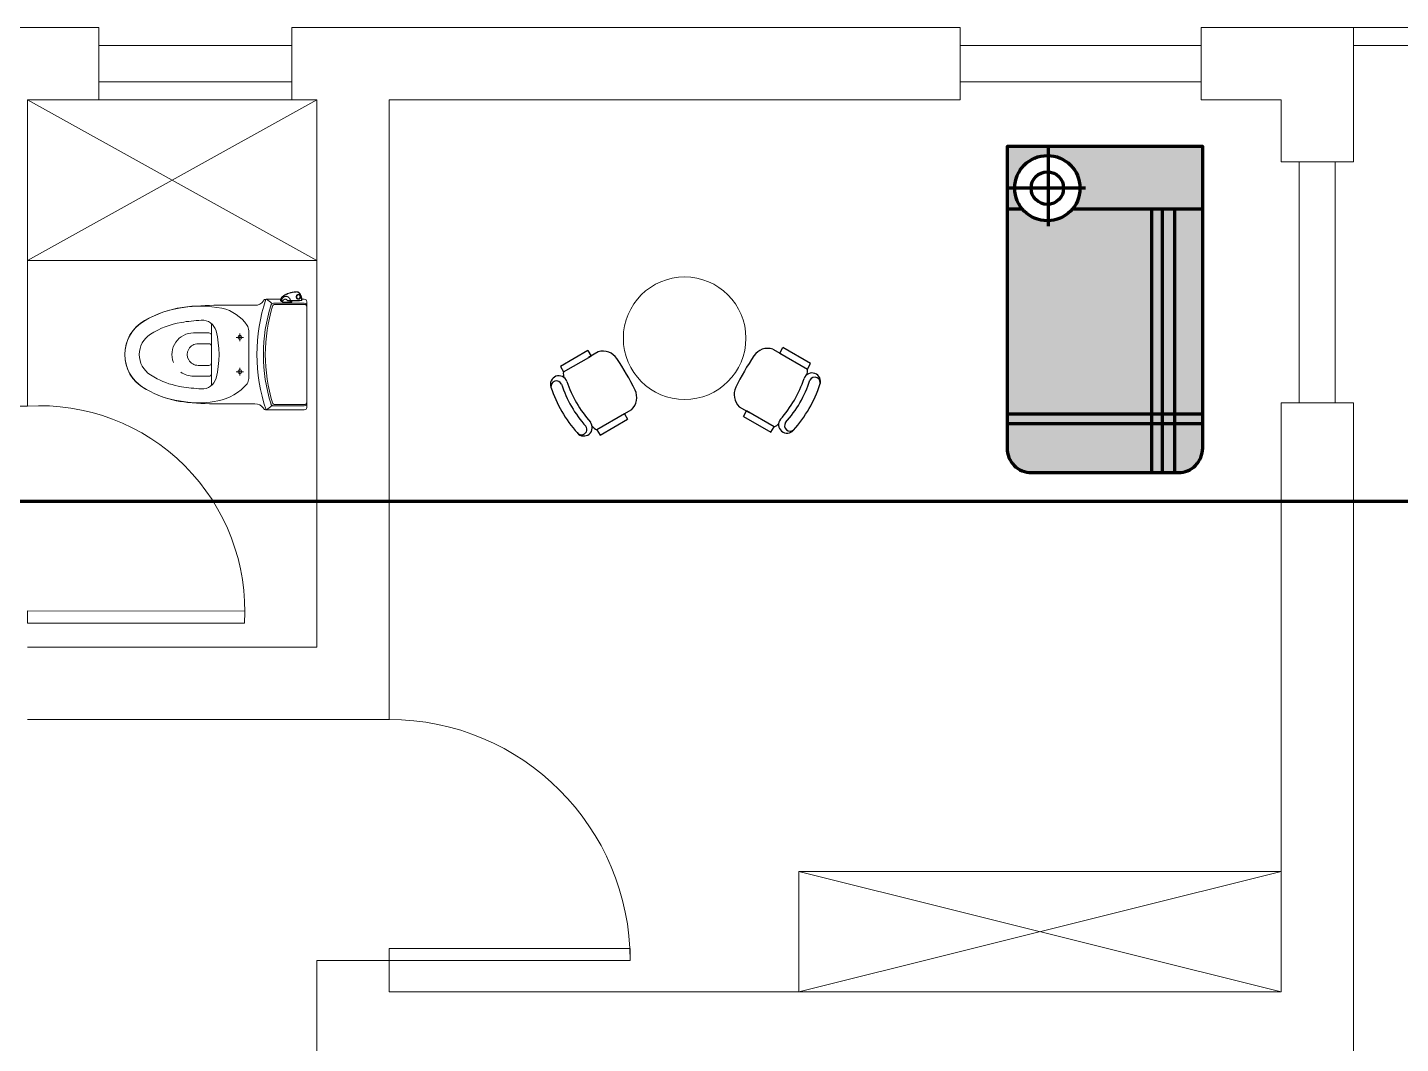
# Model space of a CAD drawing. Header units: inches. Extents: x -59 to 212, y 9 to 737.
# Drawn here: x 39.43 to 45.13, y 24.3 to 28.51 of the extents above; entities that cross this region are included whole.
import ezdxf

# ---------------------------------------------------------------- set-up
doc = ezdxf.new("R2010")
doc.units = ezdxf.units.IN
doc.header["$MEASUREMENT"] = 0
doc.linetypes.add('ACAD_ISO02W100', pattern=[15, 12, -3])
doc.linetypes.add('HIDDEN', pattern=[0.375, 0.25, -0.125])
for name, color, linetype in [('1', 8, 'Continuous'), ('A_WALL_3D', 1, 'Continuous'), ('BODY', 7, 'Continuous'), ('COVER', 7, 'Continuous'), ('DIM', 3, 'Continuous'), ('FUR', 6, 'Continuous'), ('HIDDEN', 8, 'HIDDEN')]:
    doc.layers.add(name, color=color, linetype=linetype)
doc.layers.add('EJES', color=2, linetype='Continuous', lineweight=100)

# ---------------------------------------------------------------- blocks, each defined once
blk = doc.blocks.new('标准房1200床')
at = {"linetype": 'ACAD_ISO02W100', "lineweight": 100, "true_color": 0xcd6928}
h = blk.add_hatch(color=32, dxfattribs=at)
h.dxf.hatch_style = 1
h.paths.add_polyline_path([(-382.7, 797.9, -0.225056), (-456.1, 952.7, -0.225056), (-382.7, 1107.5), (-382.7, 1200), (-1641.1, 1200), (-1641.1, 312.8), (-382.7, 312.8)])
h.paths.add_polyline_path([(-382.7, 171.5), (-1641.1, 171.5), (-1641.1, 0), (-382.7, 0)])
h.paths.add_polyline_path([(-1700.7, 171.5), (-2000, 171.5), (-2000, 150, 0.414214), (-1850, 0), (-1700.7, 0)])
h.paths.add_polyline_path([(-1700.7, 1200), (-1850, 1200, 0.414214), (-2000, 1050), (-2000, 312.8), (-1700.7, 312.8)])
at = {"linetype": 'ACAD_ISO02W100', "lineweight": 100, "true_color": 0x642165}
h = blk.add_hatch(color=219, dxfattribs=at)
h.dxf.hatch_style = 1
h.paths.add_polyline_path([(-382.7, 245.9), (-1641.1, 245.9), (-1641.1, 171.5), (-382.7, 171.5)])
h.paths.add_polyline_path([(-382.7, 312.8), (-1641.1, 312.8), (-1641.1, 245.9), (-382.7, 245.9)])
h.paths.add_polyline_path([(-1641.1, 312.8), (-1700.7, 312.8), (-1700.7, 245.9), (-1641.1, 245.9)])
h.paths.add_polyline_path([(-1641.1, 245.9), (-1700.7, 245.9), (-1700.7, 171.5), (-1641.1, 171.5)])
h.paths.add_polyline_path([(-1641.1, 171.5), (-1700.7, 171.5), (-1700.7, 0), (-1641.1, 0)])
h.paths.add_polyline_path([(-1700.7, 245.9), (-2000, 245.9), (-2000, 171.5), (-1700.7, 171.5)])
h.paths.add_polyline_path([(-1700.7, 312.8), (-2000, 312.8), (-2000, 245.9), (-1700.7, 245.9)])
h.paths.add_polyline_path([(-1641.1, 1200), (-1700.7, 1200), (-1700.7, 312.8), (-1641.1, 312.8)])
h.paths.add_polyline_path([(0, 1200), (-382.7, 1200), (-382.7, 1107.5, -0.632579), (-56.1, 952.7, -0.632579), (-382.7, 797.9), (-382.7, 0), (0, 0)])
at = {"lineweight": 100}
for p, q in [((-1700.7, 0), (-1700.7, 1200)), ((-1641.1, 0), (-1641.1, 1200)), ((-382.7, 1200), (-382.7, 1107.5)), ((-256.6, 719.6), (-256.6, 1194)), ((-489.1, 944.7), (-11.9, 944.7)), ((-382.7, 797.9), (-382.7, 0)), ((-2000, 312.8), (-382.7, 312.8)), ((-2000, 245.9), (-382.7, 245.9)), ((-2000, 171.5), (-382.7, 171.5))]:
    blk.add_line(p, q, dxfattribs=at)
blk.add_lwpolyline([(-1850, 0), (0, 0), (0, 1200), (-1850, 1200, 0.414214), (-2000, 1050), (-2000, 150, 0.414214)], format="xyb", close=True, dxfattribs=at)
for radius in [200, 100]:
    blk.add_circle((-256.1, 952.7), radius, dxfattribs=at)
blk = doc.blocks.new('CH3')
for p, q in [((-259.1, 349.2), (-259.1, 141.4)), ((-218.2, 349.2), (-259.1, 349.2)), ((-218.2, 142.2), (-218.2, 349.2)), ((258.7, 349.6), (217.8, 349.6)), ((217.8, 349.6), (217.8, 141.9)), ((258.7, 141.9), (258.7, 349.6)), ((-218.2, 89.1), (-218.2, 162.9)), ((217.8, 87.4), (217.8, 162.2))]:
    blk.add_line(p, q)
at = {"linetype": 'Continuous'}
for p, q in [((-218, 141.4), (-259.1, 141.4)), ((258.7, 141.9), (217.8, 141.9))]:
    blk.add_line(p, q, dxfattribs=at)
for centre, radius, start, end in [((-163.1, 415.9), 55.3, 99.89884, 279.75221), ((-165.7, 435.5), 35.2, 94.91276, 274.91276), ((0, -347.9), 836.2, 78.08993, 101.91007), ((163.1, 415.9), 55.3, 260.24779, 80.10116), ((158.8, 436.6), 36.2, 265.08724, 70.32125), ((-3.5, -349.1), 766.3, 78.01124, 101.98876), ((18.4, -534.9), 912.7, 91.15667, 100.87136), ((-18.4, -534.9), 912.7, 79.12864, 88.84333), ((-110.6, 114.5), 110.6, 193.25658, 265.9234), ((0, 1665.8), 1665.8, 265.9234, 274.0766), ((110.6, 114.5), 110.6, 274.0766, 345.83344)]:
    blk.add_arc(centre, radius, start, end, dxfattribs=at)
for centre, start, end in [((-180.9, 308.9), 90.72261, 132.8382), ((180.4, 309.4), 47.1618, 87.57171)]:
    blk.add_arc(centre, 54.9, start, end)

msp = doc.modelspace()

# ---------------------------------------------------------------- linework, layer by layer
at = {"lineweight": 0}
for p, q in [((39.73, 28.51095), (35.13366, 28.51095)), ((43.30263, 28.51095), (40.53, 28.51095)), ((40.53, 28.51095), (40.53, 28.21095)), ((43.30263, 28.21095), (43.30263, 28.51095)), ((44.93366, 28.51095), (44.30263, 28.51095)), ((44.30263, 28.21095), (44.30263, 28.51095)), ((44.93366, 27.95363), (44.93366, 28.51095)), ((39.73, 28.43595), (40.53, 28.43595)), ((43.30263, 28.43595), (44.30263, 28.43595)), ((39.73, 28.28595), (40.53, 28.28595)), ((43.30263, 28.28595), (44.30263, 28.28595)), ((39.43366, 28.21095), (39.43383, 26.94088)), ((39.43366, 28.21095), (39.43366, 27.71095)), ((39.43375, 28.21095), (39.43375, 27.54515)), ((40.63366, 28.21095), (40.53, 28.21095)), ((40.63366, 28.21095), (40.63366, 25.94106)), ((43.30263, 28.21095), (40.93366, 28.21095)), ((40.93366, 28.21095), (40.93366, 25.64106)), ((44.63366, 28.21095), (44.30263, 28.21095)), ((44.63366, 27.95363), (44.63366, 28.21095)), ((44.63366, 27.95363), (44.93366, 27.95363)), ((44.70866, 27.95363), (44.70866, 26.95363)), ((44.85866, 27.95363), (44.85866, 26.95363)), ((44.63366, 24.51095), (44.63366, 26.95363)), ((44.63366, 26.95363), (44.93366, 26.95363)), ((44.93366, 24.03923), (44.93366, 26.95363)), ((39.43366, 26.04106), (39.43366, 26.09106)), ((39.43366, 25.94106), (40.63366, 25.94106)), ((39.43366, 25.64106), (40.63366, 25.64106)), ((40.63366, 24.64106), (40.63366, 24.12313)), ((40.93366, 24.64106), (40.93366, 24.51095)), ((44.63366, 24.51095), (40.93366, 24.51095))]:
    msp.add_line(p, q, dxfattribs=at)
at = {"color": 177, "lineweight": 0, "true_color": 0x293189}
for p, q in [((39.73, 28.51095), (39.73, 28.21095)), ((39.73, 28.21095), (39.43366, 28.21095)), ((39.43366, 28.21095), (40.63366, 27.54515)), ((40.63366, 28.21095), (39.43375, 28.21095)), ((40.63366, 28.21095), (39.43375, 27.54515)), ((39.43375, 27.54515), (40.63366, 27.54515)), ((44.63366, 25.01095), (42.63366, 25.01095)), ((42.63366, 25.01095), (42.63366, 24.51095)), ((44.63366, 25.01095), (42.63366, 24.51095)), ((42.63366, 25.01095), (44.63366, 24.51095))]:
    msp.add_line(p, q, dxfattribs=at)
at = {"color": 2, "lineweight": 0}
for p, q in [((44.93366, 28.51095), (46.93366, 28.51095)), ((44.93366, 28.43595), (44.93366, 28.51095)), ((44.93366, 28.43595), (46.85866, 28.43595)), ((39.43367, 26.09106), (40.33367, 26.0909)), ((40.33366, 26.0409), (39.43366, 26.04106)), ((40.93366, 24.69122), (41.93366, 24.69105)), ((40.93366, 24.69122), (40.93366, 24.64122)), ((41.93366, 24.69105), (41.93365, 24.64105)), ((41.93365, 24.64105), (40.93365, 24.64122))]:
    msp.add_line(p, q, dxfattribs=at)
at = {"color": 7, "lineweight": 0}
for p, q in [((39.13383, 26.94088), (39.43383, 26.94088)), ((40.63366, 25.64106), (40.93366, 25.64106)), ((40.63366, 24.64106), (40.93366, 24.64106))]:
    msp.add_line(p, q, dxfattribs=at)
at = {"layer": '1', "color": 177, "linetype": 'ByBlock', "lineweight": 0, "true_color": 0x293189}
for p, q in [((40.49223, 27.39577), (40.49394, 27.39702)), ((40.49438, 27.3966), (40.49243, 27.39521)), ((40.49394, 27.39702), (40.49568, 27.39822)), ((40.49629, 27.3979), (40.49438, 27.3966)), ((40.49568, 27.39822), (40.49745, 27.39938)), ((40.49824, 27.39914), (40.49629, 27.3979)), ((40.49745, 27.39938), (40.49925, 27.4005)), ((40.50022, 27.40033), (40.49824, 27.39914)), ((40.49925, 27.4005), (40.50109, 27.40158)), ((40.50225, 27.40148), (40.50022, 27.40033)), ((40.50109, 27.40158), (40.50295, 27.40262)), ((40.50431, 27.40258), (40.50225, 27.40148)), ((40.50295, 27.40262), (40.50485, 27.40362)), ((40.5063, 27.40358), (40.50431, 27.40258)), ((40.50485, 27.40362), (40.50677, 27.40458)), ((40.50833, 27.40453), (40.5063, 27.40358)), ((40.50677, 27.40458), (40.50873, 27.4055)), ((40.51039, 27.40544), (40.50833, 27.40453)), ((40.50873, 27.4055), (40.5108, 27.40642)), ((40.51248, 27.40631), (40.51039, 27.40544)), ((40.5108, 27.40642), (40.51291, 27.40729)), ((40.5146, 27.40713), (40.51248, 27.40631)), ((40.51291, 27.40729), (40.51505, 27.40811)), ((40.51674, 27.40791), (40.5146, 27.40713)), ((40.51505, 27.40811), (40.51721, 27.40889)), ((40.51892, 27.40864), (40.51674, 27.40791)), ((40.51721, 27.40889), (40.51941, 27.40963)), ((40.52112, 27.40933), (40.51892, 27.40864)), ((40.51941, 27.40963), (40.52183, 27.41038)), ((40.52335, 27.40997), (40.52112, 27.40933)), ((40.52183, 27.41038), (40.52429, 27.41107)), ((40.52561, 27.41056), (40.52335, 27.40997)), ((40.52429, 27.41107), (40.52678, 27.41171)), ((40.52801, 27.41114), (40.52561, 27.41056)), ((40.52678, 27.41171), (40.52929, 27.41229)), ((40.53044, 27.41166), (40.52801, 27.41114)), ((40.52929, 27.41229), (40.53183, 27.41281)), ((40.53289, 27.41213), (40.53044, 27.41166)), ((40.53183, 27.41281), (40.53441, 27.41328)), ((40.53536, 27.41255), (40.53289, 27.41213)), ((40.53441, 27.41328), (40.537, 27.41369)), ((40.53786, 27.41292), (40.53536, 27.41255)), ((40.537, 27.41369), (40.53962, 27.41404)), ((40.54034, 27.41323), (40.53786, 27.41292)), ((40.53962, 27.41404), (40.54182, 27.41429)), ((40.54284, 27.41348), (40.54034, 27.41323)), ((40.54182, 27.41429), (40.54403, 27.41449)), ((40.54536, 27.41369), (40.54284, 27.41348)), ((40.54403, 27.41449), (40.54625, 27.41466)), ((40.54789, 27.41384), (40.54536, 27.41369)), ((40.54625, 27.41466), (40.54849, 27.41479)), ((40.55044, 27.41394), (40.54789, 27.41384)), ((40.54849, 27.41479), (40.55074, 27.41487)), ((40.54888, 27.39617), (40.54911, 27.39707)), ((40.54911, 27.39707), (40.5494, 27.39794)), ((40.5494, 27.39794), (40.54977, 27.39879)), ((40.54977, 27.39879), (40.55022, 27.39961)), ((40.55022, 27.39961), (40.55062, 27.40024)), ((40.55128, 27.41394), (40.55044, 27.41394)), ((40.55062, 27.40024), (40.55107, 27.40083)), ((40.55074, 27.41487), (40.5511, 27.41488)), ((40.55074, 27.41487), (40.5511, 27.41488)), ((40.55095, 27.39654), (40.55077, 27.39579)), ((40.55118, 27.39727), (40.55095, 27.39654)), ((40.55107, 27.40083), (40.55157, 27.40139)), ((40.5511, 27.41488), (40.55153, 27.41487)), ((40.55147, 27.39799), (40.55118, 27.39727)), ((40.55211, 27.41388), (40.55128, 27.41394)), ((40.55181, 27.39866), (40.55147, 27.39799)), ((40.55153, 27.41487), (40.55233, 27.41483)), ((40.55157, 27.40139), (40.5521, 27.40192)), ((40.55198, 27.41488), (40.55174, 27.41488)), ((40.55222, 27.39931), (40.55181, 27.39866)), ((40.55219, 27.41487), (40.55198, 27.41488)), ((40.5521, 27.40192), (40.55268, 27.40239)), ((40.55294, 27.41377), (40.55211, 27.41388)), ((40.55285, 27.41481), (40.55219, 27.41487)), ((40.55267, 27.39992), (40.55222, 27.39931)), ((40.55233, 27.41483), (40.55312, 27.41473)), ((40.55319, 27.40048), (40.55267, 27.39992)), ((40.55268, 27.40239), (40.5532, 27.40275)), ((40.55372, 27.4147), (40.55285, 27.41481)), ((40.55373, 27.41361), (40.55294, 27.41377)), ((40.55312, 27.41473), (40.55393, 27.41459)), ((40.55374, 27.40098), (40.55319, 27.40048)), ((40.5532, 27.40275), (40.55373, 27.40307)), ((40.55456, 27.41453), (40.55372, 27.4147)), ((40.55451, 27.4134), (40.55373, 27.41361)), ((40.55373, 27.40307), (40.5543, 27.40335)), ((40.55415, 27.40128), (40.55374, 27.40098)), ((40.55393, 27.41459), (40.55473, 27.4144)), ((40.55457, 27.40154), (40.55415, 27.40128)), ((40.5543, 27.40335), (40.55488, 27.40359)), ((40.55528, 27.41314), (40.55451, 27.4134)), ((40.55538, 27.41431), (40.55456, 27.41453)), ((40.555, 27.40177), (40.55457, 27.40154)), ((40.55473, 27.4144), (40.55551, 27.41416)), ((40.55488, 27.40359), (40.55547, 27.40378)), ((40.55546, 27.40197), (40.555, 27.40177)), ((40.556, 27.41286), (40.55528, 27.41314)), ((40.55619, 27.41404), (40.55538, 27.41431)), ((40.55593, 27.40213), (40.55546, 27.40197)), ((40.55547, 27.40378), (40.55609, 27.40392)), ((40.55551, 27.41416), (40.55626, 27.41388)), ((40.5564, 27.40224), (40.55593, 27.40213)), ((40.55669, 27.41253), (40.556, 27.41286)), ((40.55609, 27.40392), (40.55671, 27.40401)), ((40.55695, 27.41373), (40.55619, 27.41404)), ((40.55626, 27.41388), (40.557, 27.41356)), ((40.55689, 27.40232), (40.5564, 27.40224)), ((40.55737, 27.41216), (40.55669, 27.41253)), ((40.55671, 27.40401), (40.55733, 27.40405)), ((40.55738, 27.40235), (40.55689, 27.40232)), ((40.5577, 27.41338), (40.55695, 27.41373)), ((40.557, 27.41356), (40.55772, 27.4132)), ((40.55733, 27.40405), (40.55796, 27.40404)), ((40.55801, 27.41176), (40.55737, 27.41216)), ((40.55787, 27.40234), (40.55738, 27.40235)), ((40.55843, 27.41298), (40.5577, 27.41338)), ((40.55772, 27.4132), (40.55843, 27.41278)), ((40.55835, 27.40229), (40.55787, 27.40234)), ((40.55796, 27.40404), (40.55858, 27.40397)), ((40.55863, 27.41132), (40.55801, 27.41176)), ((40.55883, 27.40219), (40.55835, 27.40229)), ((40.55911, 27.41256), (40.55843, 27.41298)), ((40.55843, 27.41278), (40.55913, 27.41232)), ((40.55858, 27.40397), (40.5592, 27.40386)), ((40.55922, 27.41085), (40.55863, 27.41132)), ((40.55931, 27.40206), (40.55883, 27.40219)), ((40.55977, 27.41209), (40.55911, 27.41256)), ((40.55913, 27.41232), (40.55979, 27.41182)), ((40.5592, 27.40386), (40.5598, 27.40369)), ((40.5598, 27.41033), (40.55922, 27.41085)), ((40.55976, 27.40188), (40.55931, 27.40206)), ((40.56021, 27.40167), (40.55976, 27.40188)), ((40.5604, 27.41159), (40.55977, 27.41209)), ((40.55979, 27.41182), (40.56046, 27.41125)), ((40.56036, 27.40977), (40.5598, 27.41033)), ((40.5598, 27.40369), (40.56039, 27.40348)), ((40.56064, 27.40142), (40.56021, 27.40167)), ((40.56088, 27.40919), (40.56036, 27.40977)), ((40.56039, 27.40348), (40.56096, 27.40323)), ((40.56102, 27.41103), (40.5604, 27.41159)), ((40.56046, 27.41125), (40.5611, 27.41064)), ((40.56104, 27.40114), (40.56064, 27.40142)), ((40.56135, 27.40859), (40.56088, 27.40919)), ((40.56096, 27.40323), (40.56151, 27.40293)), ((40.56161, 27.41044), (40.56102, 27.41103)), ((40.56143, 27.40083), (40.56104, 27.40114)), ((40.5611, 27.41064), (40.56169, 27.41)), ((40.5618, 27.40796), (40.56135, 27.40859)), ((40.5618, 27.40049), (40.56143, 27.40083)), ((40.56151, 27.40293), (40.56203, 27.40259)), ((40.56217, 27.40981), (40.56161, 27.41044)), ((40.56169, 27.41), (40.56227, 27.40929)), ((40.5622, 27.40731), (40.5618, 27.40796)), ((40.5622, 27.40005), (40.5618, 27.40049)), ((40.56203, 27.40259), (40.56252, 27.40222)), ((40.56268, 27.40917), (40.56217, 27.40981)), ((40.5631, 27.40573), (40.5622, 27.40731)), ((40.56257, 27.39958), (40.5622, 27.40005)), ((40.56227, 27.40929), (40.5628, 27.40855)), ((40.56252, 27.40222), (40.56299, 27.40181)), ((40.56291, 27.39908), (40.56257, 27.39958)), ((40.56315, 27.4085), (40.56268, 27.40917)), ((40.5628, 27.40855), (40.56329, 27.40777)), ((40.56321, 27.39856), (40.56291, 27.39908)), ((40.56299, 27.40181), (40.56351, 27.40129)), ((40.56396, 27.40411), (40.5631, 27.40573)), ((40.56359, 27.40781), (40.56315, 27.4085)), ((40.56348, 27.39801), (40.56321, 27.39856)), ((40.56375, 27.3973), (40.56348, 27.39801)), ((40.56351, 27.40129), (40.56399, 27.40072)), ((40.5645, 27.40619), (40.5636, 27.40777)), ((40.56408, 27.40698), (40.56362, 27.40778)), ((40.56397, 27.39657), (40.56375, 27.3973)), ((40.56478, 27.40248), (40.56396, 27.40411)), ((40.56413, 27.39583), (40.56397, 27.39657)), ((40.56399, 27.40072), (40.56442, 27.40012)), ((40.56459, 27.40608), (40.56408, 27.40698)), ((40.56442, 27.40012), (40.5648, 27.39949)), ((40.56538, 27.40454), (40.5645, 27.40619)), ((40.56508, 27.40517), (40.56459, 27.40608)), ((40.56555, 27.40082), (40.56478, 27.40248)), ((40.5648, 27.39949), (40.56514, 27.39884)), ((40.56555, 27.40425), (40.56508, 27.40517)), ((40.56514, 27.39884), (40.5655, 27.39799)), ((40.56621, 27.40287), (40.56538, 27.40454)), ((40.5655, 27.39799), (40.56578, 27.39712)), ((40.56602, 27.40332), (40.56555, 27.40425)), ((40.56628, 27.39914), (40.56555, 27.40082)), ((40.56578, 27.39712), (40.56599, 27.39622)), ((40.56647, 27.40238), (40.56602, 27.40332)), ((40.56699, 27.40118), (40.56621, 27.40287)), ((40.56706, 27.39715), (40.56628, 27.39914)), ((40.56691, 27.40143), (40.56647, 27.40238)), ((40.56733, 27.40048), (40.56691, 27.40143)), ((40.56773, 27.39947), (40.56699, 27.40118)), ((40.56779, 27.39513), (40.56706, 27.39715)), ((40.56773, 27.39952), (40.56733, 27.40048)), ((40.56813, 27.39856), (40.56773, 27.39952)), ((40.56853, 27.39744), (40.56773, 27.39947)), ((40.56851, 27.39758), (40.56813, 27.39856)), ((40.56887, 27.3966), (40.56851, 27.39758)), ((40.56927, 27.39538), (40.56853, 27.39744)), ((40.56922, 27.39562), (40.56887, 27.3966)), ((40.48365, 27.37939), (40.48363, 27.37913)), ((40.48363, 27.37913), (40.48363, 27.37888)), ((40.48363, 27.37888), (40.48364, 27.37862)), ((40.48364, 27.37862), (40.48366, 27.37837)), ((40.48368, 27.37965), (40.48365, 27.37939)), ((40.48366, 27.37837), (40.48369, 27.37812)), ((40.48371, 27.37982), (40.48368, 27.37965)), ((40.48369, 27.37812), (40.48374, 27.37787)), ((40.48388, 27.38074), (40.48371, 27.37982)), ((40.48374, 27.37787), (40.4838, 27.37762)), ((40.4838, 27.37762), (40.48388, 27.37738)), ((40.48421, 27.38254), (40.48388, 27.38074)), ((40.48388, 27.37738), (40.48396, 27.37714)), ((40.48396, 27.37936), (40.48394, 27.37903)), ((40.48394, 27.37903), (40.48395, 27.3787)), ((40.48395, 27.3787), (40.48398, 27.37837)), ((40.484, 27.37969), (40.48396, 27.37936)), ((40.48396, 27.37714), (40.48406, 27.37692)), ((40.48398, 27.37837), (40.48404, 27.37805)), ((40.4845, 27.3824), (40.484, 27.37969)), ((40.48404, 27.37805), (40.48413, 27.37775)), ((40.48406, 27.37692), (40.48417, 27.3767)), ((40.48413, 27.37775), (40.48424, 27.37746)), ((40.48417, 27.3767), (40.4843, 27.37649)), ((40.48426, 27.38284), (40.48421, 27.38254)), ((40.48424, 27.37746), (40.48438, 27.3772)), ((40.48438, 27.38341), (40.48426, 27.38284)), ((40.4843, 27.37649), (40.48443, 27.3763)), ((40.48452, 27.38398), (40.48438, 27.38341)), ((40.48438, 27.3772), (40.48454, 27.37695)), ((40.48443, 27.3763), (40.48457, 27.37612)), ((40.48467, 27.38324), (40.4845, 27.3824)), ((40.48466, 27.38454), (40.48452, 27.38398)), ((40.48454, 27.37695), (40.48471, 27.37674)), ((40.48457, 27.37612), (40.48473, 27.37595)), ((40.48481, 27.38509), (40.48466, 27.38454)), ((40.48487, 27.38407), (40.48467, 27.38324)), ((40.48471, 27.37674), (40.48491, 27.37655)), ((40.48473, 27.37595), (40.48489, 27.37579)), ((40.48497, 27.38563), (40.48481, 27.38509)), ((40.48509, 27.38488), (40.48487, 27.38407)), ((40.48489, 27.37579), (40.48506, 27.37564)), ((40.48491, 27.37655), (40.48512, 27.37639)), ((40.48514, 27.38617), (40.48497, 27.38563)), ((40.48506, 27.37564), (40.48525, 27.37551)), ((40.48533, 27.38568), (40.48509, 27.38488)), ((40.48512, 27.37639), (40.48535, 27.37627)), ((40.48532, 27.38669), (40.48514, 27.38617)), ((40.48525, 27.37551), (40.48543, 27.3754)), ((40.48552, 27.3872), (40.48532, 27.38669)), ((40.48562, 27.3865), (40.48533, 27.38568)), ((40.48535, 27.37627), (40.48558, 27.37618)), ((40.48543, 27.3754), (40.48563, 27.3753)), ((40.48572, 27.38771), (40.48552, 27.3872)), ((40.48558, 27.37618), (40.48583, 27.37613)), ((40.48593, 27.3873), (40.48562, 27.3865)), ((40.48563, 27.3753), (40.48582, 27.37522)), ((40.48593, 27.3882), (40.48572, 27.38771)), ((40.48582, 27.37522), (40.48602, 27.37516)), ((40.48583, 27.37613), (40.48614, 27.37612)), ((40.48615, 27.38869), (40.48593, 27.3882)), ((40.48627, 27.38809), (40.48593, 27.3873)), ((40.48602, 27.37516), (40.48622, 27.37511)), ((40.48614, 27.37612), (40.48713, 27.37619)), ((40.48638, 27.38916), (40.48615, 27.38869)), ((40.48622, 27.37511), (40.48643, 27.37508)), ((40.48663, 27.38883), (40.48627, 27.38809)), ((40.48662, 27.38962), (40.48638, 27.38916)), ((40.48643, 27.37508), (40.48647, 27.37508)), ((40.48648, 27.37508), (40.48647, 27.37508)), ((40.48682, 27.37507), (40.48648, 27.37508)), ((40.48686, 27.39006), (40.48662, 27.38962)), ((40.48702, 27.38955), (40.48663, 27.38883)), ((40.48671, 27.37506), (40.48845, 27.3749)), ((40.48781, 27.37514), (40.48682, 27.37507)), ((40.48682, 27.37507), (40.48775, 27.37499)), ((40.48712, 27.3905), (40.48686, 27.39006)), ((40.48743, 27.39025), (40.48702, 27.38955)), ((40.48738, 27.39091), (40.48712, 27.3905)), ((40.48713, 27.37619), (40.48734, 27.37735)), ((40.48713, 27.37619), (40.48785, 27.37625)), ((40.48734, 27.37735), (40.4876, 27.3785)), ((40.48765, 27.39132), (40.48738, 27.39091)), ((40.48789, 27.39093), (40.48743, 27.39025)), ((40.4876, 27.3785), (40.4879, 27.37964)), ((40.48793, 27.39171), (40.48765, 27.39132)), ((40.48775, 27.37499), (40.48868, 27.3749)), ((40.48854, 27.37519), (40.48781, 27.37514)), ((40.48785, 27.37625), (40.48854, 27.37631)), ((40.48837, 27.39159), (40.48789, 27.39093)), ((40.4879, 27.37964), (40.48823, 27.38076)), ((40.48821, 27.3921), (40.48793, 27.39171)), ((40.48851, 27.39246), (40.48821, 27.3921)), ((40.48823, 27.38076), (40.48861, 27.38186)), ((40.48889, 27.3922), (40.48837, 27.39159)), ((40.48845, 27.3749), (40.48856, 27.37489)), ((40.48881, 27.39281), (40.48851, 27.39246)), ((40.48854, 27.37631), (40.4893, 27.37639)), ((40.48923, 27.37524), (40.48854, 27.37519)), ((40.48856, 27.37489), (40.48862, 27.37489)), ((40.48861, 27.38186), (40.48903, 27.38294)), ((40.48862, 27.37489), (40.48868, 27.37488)), ((40.48868, 27.3749), (40.48879, 27.37489)), ((40.48868, 27.37488), (40.48891, 27.37488)), ((40.48879, 27.37489), (40.48891, 27.37488)), ((40.48911, 27.39315), (40.48881, 27.39281)), ((40.48941, 27.39276), (40.48889, 27.3922)), ((40.48891, 27.37488), (40.48892, 27.37488)), ((40.48892, 27.37488), (40.48963, 27.37489)), ((40.48903, 27.38294), (40.48941, 27.38382)), ((40.48942, 27.39347), (40.48911, 27.39315)), ((40.48989, 27.37529), (40.48923, 27.37524)), ((40.4893, 27.37639), (40.49002, 27.37648)), ((40.48995, 27.39328), (40.48941, 27.39276)), ((40.48941, 27.38382), (40.48982, 27.38469)), ((40.48974, 27.39378), (40.48942, 27.39347)), ((40.48963, 27.37489), (40.49036, 27.3749)), ((40.49007, 27.39408), (40.48974, 27.39378)), ((40.48982, 27.38469), (40.49026, 27.38554)), ((40.49051, 27.37535), (40.48989, 27.37529)), ((40.49052, 27.39376), (40.48995, 27.39328)), ((40.49002, 27.37648), (40.49068, 27.37657)), ((40.49033, 27.3943), (40.49007, 27.39408)), ((40.49026, 27.38554), (40.49072, 27.38636)), ((40.49034, 27.39431), (40.49056, 27.39449)), ((40.49036, 27.3749), (40.4911, 27.3749)), ((40.49108, 27.3754), (40.49051, 27.37535)), ((40.49243, 27.39521), (40.49052, 27.39376)), ((40.49056, 27.39449), (40.49223, 27.39577)), ((40.49068, 27.37657), (40.4913, 27.37667)), ((40.49072, 27.38636), (40.49122, 27.38718)), ((40.49161, 27.37546), (40.49108, 27.3754)), ((40.4911, 27.3749), (40.49185, 27.3749)), ((40.49122, 27.38718), (40.49176, 27.38797)), ((40.4913, 27.37667), (40.49187, 27.37678)), ((40.49211, 27.37552), (40.49161, 27.37546)), ((40.49176, 27.38797), (40.49231, 27.38873)), ((40.49185, 27.3749), (40.49242, 27.3749)), ((40.49187, 27.37678), (40.49238, 27.37689)), ((40.49257, 27.37558), (40.49211, 27.37552)), ((40.49231, 27.38873), (40.4929, 27.38947)), ((40.49238, 27.37689), (40.49271, 27.37697)), ((40.49256, 27.37125), (40.52955, 27.37125)), ((40.49259, 27.37572), (40.49258, 27.3757)), ((40.49262, 27.37583), (40.49259, 27.37572)), ((40.49267, 27.37595), (40.49262, 27.37583)), ((40.49276, 27.37615), (40.49267, 27.37595)), ((40.49271, 27.37697), (40.49302, 27.37706)), ((40.49288, 27.37636), (40.49276, 27.37615)), ((40.49302, 27.37658), (40.49288, 27.37636)), ((40.4929, 27.38947), (40.49348, 27.39014)), ((40.49302, 27.37706), (40.4933, 27.37715)), ((40.49327, 27.37692), (40.49302, 27.37658)), ((40.49356, 27.37724), (40.49327, 27.37692)), ((40.4933, 27.37715), (40.49356, 27.37724)), ((40.49348, 27.39014), (40.49409, 27.39078)), ((40.49386, 27.37791), (40.49356, 27.37724)), ((40.49356, 27.37724), (40.49356, 27.37724)), ((40.49419, 27.37855), (40.49386, 27.37791)), ((40.49409, 27.39078), (40.49472, 27.3914)), ((40.49456, 27.37917), (40.49419, 27.37855)), ((40.49503, 27.37987), (40.49456, 27.37917)), ((40.49472, 27.3914), (40.49537, 27.39197)), ((40.49555, 27.38053), (40.49503, 27.37987)), ((40.49537, 27.39197), (40.49607, 27.39253)), ((40.4961, 27.38114), (40.49555, 27.38053)), ((40.49607, 27.39253), (40.49678, 27.39305)), ((40.49669, 27.3817), (40.4961, 27.38114)), ((40.4973, 27.3822), (40.49669, 27.3817)), ((40.49678, 27.39305), (40.49751, 27.39353)), ((40.49796, 27.38265), (40.4973, 27.3822)), ((40.49751, 27.39353), (40.49826, 27.39397)), ((40.49865, 27.38305), (40.49796, 27.38265)), ((40.49826, 27.39397), (40.49898, 27.39434)), ((40.49936, 27.38339), (40.49865, 27.38305)), ((40.49898, 27.39434), (40.49972, 27.39468)), ((40.50009, 27.38367), (40.49936, 27.38339)), ((40.49972, 27.39468), (40.50047, 27.39498)), ((40.50083, 27.38388), (40.50009, 27.38367)), ((40.50047, 27.39498), (40.50123, 27.39524)), ((40.50157, 27.38403), (40.50083, 27.38388)), ((40.50123, 27.39524), (40.50203, 27.39547)), ((40.50232, 27.38412), (40.50157, 27.38403)), ((40.50203, 27.39547), (40.50283, 27.39565)), ((40.50307, 27.38414), (40.50232, 27.38412)), ((40.50283, 27.39565), (40.50364, 27.39579)), ((40.50383, 27.38411), (40.50307, 27.38414)), ((40.50364, 27.39579), (40.50446, 27.39589)), ((40.50459, 27.38402), (40.50383, 27.38411)), ((40.50446, 27.39589), (40.5055, 27.39595)), ((40.50529, 27.38387), (40.50459, 27.38402)), ((40.506, 27.38368), (40.50529, 27.38387)), ((40.5055, 27.39595), (40.50655, 27.39593)), ((40.50669, 27.38343), (40.506, 27.38368)), ((40.50655, 27.39593), (40.5076, 27.39585)), ((40.50737, 27.38313), (40.50669, 27.38343)), ((40.50803, 27.38277), (40.50737, 27.38313)), ((40.5076, 27.39585), (40.50841, 27.39574)), ((40.50866, 27.38238), (40.50803, 27.38277)), ((40.50841, 27.39574), (40.50921, 27.39558)), ((40.50927, 27.38194), (40.50866, 27.38238)), ((40.50921, 27.39558), (40.51001, 27.39538)), ((40.50985, 27.38145), (40.50927, 27.38194)), ((40.51041, 27.38092), (40.50985, 27.38145)), ((40.51001, 27.39538), (40.51081, 27.39515)), ((40.51093, 27.38035), (40.51041, 27.38092)), ((40.51081, 27.39515), (40.51182, 27.39478)), ((40.51133, 27.37984), (40.51093, 27.38035)), ((40.51171, 27.37931), (40.51133, 27.37984)), ((40.51207, 27.37875), (40.51171, 27.37931)), ((40.51182, 27.39478), (40.51282, 27.39435)), ((40.51239, 27.37817), (40.51207, 27.37875)), ((40.51239, 27.37817), (40.51339, 27.37813)), ((40.5133, 27.3779), (40.51239, 27.37817)), ((40.51239, 27.37817), (40.51239, 27.37817)), ((40.51282, 27.39435), (40.51379, 27.39385)), ((40.5142, 27.37762), (40.5133, 27.3779)), ((40.51339, 27.37813), (40.51439, 27.37809)), ((40.51379, 27.39385), (40.51453, 27.39342)), ((40.51479, 27.37744), (40.5142, 27.37762)), ((40.51439, 27.37809), (40.51539, 27.37806)), ((40.51453, 27.39342), (40.51525, 27.39295)), ((40.51538, 27.37726), (40.51479, 27.37744)), ((40.51525, 27.39295), (40.51596, 27.39245)), ((40.51596, 27.3771), (40.51538, 27.37726)), ((40.51539, 27.37806), (40.51639, 27.37804)), ((40.51596, 27.39245), (40.51665, 27.39192)), ((40.5164, 27.377), (40.51596, 27.3771)), ((40.51639, 27.37804), (40.51739, 27.37802)), ((40.51683, 27.37691), (40.5164, 27.377)), ((40.51665, 27.39192), (40.51753, 27.39116)), ((40.51726, 27.37685), (40.51683, 27.37691)), ((40.51768, 27.37682), (40.51726, 27.37685)), ((40.51739, 27.37802), (40.51839, 27.37801)), ((40.51753, 27.39116), (40.51837, 27.39035)), ((40.51867, 27.37683), (40.51768, 27.37682)), ((40.51837, 27.39035), (40.51918, 27.38948)), ((40.51839, 27.37801), (40.5194, 27.378)), ((40.51966, 27.37684), (40.51867, 27.37683)), ((40.51918, 27.38948), (40.51977, 27.38878)), ((40.5194, 27.378), (40.52041, 27.37799)), ((40.52063, 27.37686), (40.51966, 27.37684)), ((40.51977, 27.38878), (40.52033, 27.38805)), ((40.52033, 27.38805), (40.52088, 27.38729)), ((40.52041, 27.37799), (40.5214, 27.378)), ((40.5216, 27.37688), (40.52063, 27.37686)), ((40.52088, 27.38729), (40.52139, 27.38651)), ((40.52139, 27.38651), (40.52187, 27.3857)), ((40.5214, 27.378), (40.52238, 27.378)), ((40.52252, 27.3769), (40.5216, 27.37688)), ((40.52187, 27.3857), (40.52232, 27.38488)), ((40.52232, 27.38488), (40.52274, 27.38403)), ((40.52238, 27.378), (40.52297, 27.37801)), ((40.52342, 27.37692), (40.52252, 27.3769)), ((40.52274, 27.38403), (40.52314, 27.38316)), ((40.52297, 27.37801), (40.52356, 27.37802)), ((40.52314, 27.38316), (40.52351, 27.38224)), ((40.52431, 27.37695), (40.52342, 27.37692)), ((40.52351, 27.38224), (40.52384, 27.38131)), ((40.52356, 27.37802), (40.52414, 27.37803)), ((40.52384, 27.38131), (40.52414, 27.38036)), ((40.52414, 27.38036), (40.52441, 27.3794)), ((40.52414, 27.37803), (40.52472, 27.37804)), ((40.52518, 27.37698), (40.52431, 27.37695)), ((40.52441, 27.3794), (40.52457, 27.37872)), ((40.52457, 27.37872), (40.52472, 27.37804)), ((40.52472, 27.37804), (40.52649, 27.37811)), ((40.52641, 27.37633), (40.52644, 27.37639)), ((40.5266, 27.37633), (40.52641, 27.37633)), ((40.52644, 27.37639), (40.52654, 27.37646)), ((40.52649, 27.37811), (40.52887, 27.37819)), ((40.52654, 27.37646), (40.52669, 27.37652)), ((40.52678, 27.37636), (40.5266, 27.37633)), ((40.52669, 27.37652), (40.5269, 27.37658)), ((40.52694, 27.3764), (40.52678, 27.37636)), ((40.5269, 27.37658), (40.52717, 27.37664)), ((40.52709, 27.37647), (40.52694, 27.3764)), ((40.52698, 27.37656), (40.52698, 27.37656)), ((40.52698, 27.37656), (40.52699, 27.37656)), ((40.52699, 27.37656), (40.52702, 27.37657)), ((40.52702, 27.37657), (40.52706, 27.37658)), ((40.52706, 27.37658), (40.52712, 27.3766)), ((40.5273, 27.37659), (40.52709, 27.37647)), ((40.52712, 27.3766), (40.5272, 27.37662)), ((40.52717, 27.37664), (40.5275, 27.3767)), ((40.5272, 27.37662), (40.5273, 27.37664)), ((40.5274, 27.37666), (40.5273, 27.37659)), ((40.5273, 27.37664), (40.52735, 27.37665)), ((40.5275, 27.3767), (40.52788, 27.37675)), ((40.52788, 27.37675), (40.52832, 27.37681)), ((40.52832, 27.37681), (40.5288, 27.37686)), ((40.5288, 27.37686), (40.52933, 27.37691)), ((40.52887, 27.37819), (40.53127, 27.37827)), ((40.52933, 27.37691), (40.52992, 27.37696)), ((40.52992, 27.37696), (40.53056, 27.377)), ((40.53056, 27.377), (40.53124, 27.37704)), ((40.53124, 27.37704), (40.53196, 27.37708)), ((40.53127, 27.37827), (40.53369, 27.37835)), ((40.53196, 27.37708), (40.53271, 27.37712)), ((40.53271, 27.37712), (40.53346, 27.37715)), ((40.53346, 27.37715), (40.53424, 27.37718)), ((40.53369, 27.37835), (40.53662, 27.37844)), ((40.53424, 27.37718), (40.53427, 27.37718)), ((40.53426, 27.37718), (40.53427, 27.37718)), ((40.53427, 27.37718), (40.53698, 27.37726)), ((40.53662, 27.37844), (40.53957, 27.37853)), ((40.53698, 27.37726), (40.53973, 27.37735)), ((40.53957, 27.37853), (40.54254, 27.37861)), ((40.53973, 27.37735), (40.54251, 27.37743)), ((40.54251, 27.37743), (40.54531, 27.3775)), ((40.54254, 27.37861), (40.54554, 27.37869)), ((40.54531, 27.3775), (40.54812, 27.37758)), ((40.54554, 27.37869), (40.54855, 27.37877)), ((40.54812, 27.37758), (40.55096, 27.37765)), ((40.54855, 27.37877), (40.55161, 27.37884)), ((40.54863, 27.39342), (40.54864, 27.39434)), ((40.54868, 27.39251), (40.54863, 27.39342)), ((40.54864, 27.39434), (40.54872, 27.39526)), ((40.54881, 27.3916), (40.54868, 27.39251)), ((40.54872, 27.39526), (40.54888, 27.39617)), ((40.54901, 27.39071), (40.54881, 27.3916)), ((40.54929, 27.38984), (40.54901, 27.39071)), ((40.54963, 27.38899), (40.54929, 27.38984)), ((40.54996, 27.38834), (40.54963, 27.38899)), ((40.55033, 27.38772), (40.54996, 27.38834)), ((40.55075, 27.38712), (40.55033, 27.38772)), ((40.55058, 27.39427), (40.55057, 27.39351)), ((40.55057, 27.39351), (40.55061, 27.39274)), ((40.55065, 27.39504), (40.55058, 27.39427)), ((40.55061, 27.39274), (40.55072, 27.39198)), ((40.55077, 27.39579), (40.55065, 27.39504)), ((40.55072, 27.39198), (40.55087, 27.39124)), ((40.55122, 27.38656), (40.55075, 27.38712)), ((40.55087, 27.39124), (40.55109, 27.39051)), ((40.55096, 27.37765), (40.5538, 27.37771)), ((40.55109, 27.39051), (40.55135, 27.38981)), ((40.55173, 27.38603), (40.55122, 27.38656)), ((40.55135, 27.38981), (40.55161, 27.38927)), ((40.55161, 27.38927), (40.5519, 27.38875)), ((40.55161, 27.37884), (40.55468, 27.37891)), ((40.55218, 27.38563), (40.55173, 27.38603)), ((40.5519, 27.38875), (40.55223, 27.38825)), ((40.55267, 27.38526), (40.55218, 27.38563)), ((40.55223, 27.38825), (40.5526, 27.38778)), ((40.5526, 27.38778), (40.55299, 27.38734)), ((40.55318, 27.38492), (40.55267, 27.38526)), ((40.55299, 27.38734), (40.55335, 27.387)), ((40.55372, 27.38463), (40.55318, 27.38492)), ((40.55335, 27.387), (40.55373, 27.38669)), ((40.55428, 27.38437), (40.55372, 27.38463)), ((40.55373, 27.38669), (40.55413, 27.38642)), ((40.5538, 27.37771), (40.55667, 27.37778)), ((40.55413, 27.38642), (40.55455, 27.38617)), ((40.55486, 27.38416), (40.55428, 27.38437)), ((40.55455, 27.38617), (40.55499, 27.38596)), ((40.55468, 27.37891), (40.55777, 27.37897)), ((40.55546, 27.384), (40.55486, 27.38416)), ((40.55499, 27.38596), (40.55544, 27.38578)), ((40.55544, 27.38578), (40.55591, 27.38565)), ((40.55607, 27.38389), (40.55546, 27.384)), ((40.55591, 27.38565), (40.55639, 27.38555)), ((40.5567, 27.38382), (40.55607, 27.38389)), ((40.55639, 27.38555), (40.55687, 27.3855)), ((40.55667, 27.37778), (40.55959, 27.37784)), ((40.55732, 27.38381), (40.5567, 27.38382)), ((40.55687, 27.3855), (40.55736, 27.38549)), ((40.55795, 27.38385), (40.55732, 27.38381)), ((40.55736, 27.38549), (40.55785, 27.38552)), ((40.55777, 27.37897), (40.56088, 27.37904)), ((40.55785, 27.38552), (40.55834, 27.38559)), ((40.55857, 27.38394), (40.55795, 27.38385)), ((40.55834, 27.38559), (40.55882, 27.38571)), ((40.55919, 27.38408), (40.55857, 27.38394)), ((40.55882, 27.38571), (40.55929, 27.38587)), ((40.55979, 27.38427), (40.55919, 27.38408)), ((40.55929, 27.38587), (40.55975, 27.38606)), ((40.55959, 27.37784), (40.56254, 27.3779)), ((40.55975, 27.38606), (40.56019, 27.38629)), ((40.56038, 27.3845), (40.55979, 27.38427)), ((40.56019, 27.38629), (40.56062, 27.38656)), ((40.56095, 27.38478), (40.56038, 27.3845)), ((40.56062, 27.38656), (40.56103, 27.38686)), ((40.56088, 27.37904), (40.564, 27.37909)), ((40.5615, 27.3851), (40.56095, 27.38478)), ((40.56103, 27.38686), (40.5616, 27.38735)), ((40.56202, 27.38546), (40.5615, 27.3851)), ((40.5616, 27.38735), (40.56212, 27.38791)), ((40.56261, 27.38593), (40.56202, 27.38546)), ((40.56212, 27.38791), (40.56259, 27.38851)), ((40.56254, 27.3779), (40.56549, 27.37795)), ((40.56259, 27.38851), (40.563, 27.38916)), ((40.56316, 27.38645), (40.56261, 27.38593)), ((40.563, 27.38916), (40.56336, 27.38983)), ((40.56366, 27.38701), (40.56316, 27.38645)), ((40.56336, 27.38983), (40.56366, 27.39055)), ((40.56366, 27.39055), (40.5639, 27.39127)), ((40.56412, 27.3876), (40.56366, 27.38701)), ((40.5639, 27.39127), (40.56408, 27.39202)), ((40.564, 27.37909), (40.56593, 27.37913)), ((40.56408, 27.39202), (40.56421, 27.39278)), ((40.56454, 27.38822), (40.56412, 27.3876)), ((40.56424, 27.39507), (40.56413, 27.39583)), ((40.56421, 27.39278), (40.56428, 27.39354)), ((40.56429, 27.39431), (40.56424, 27.39507)), ((40.56428, 27.39354), (40.56429, 27.39431)), ((40.565, 27.38904), (40.56454, 27.38822)), ((40.56538, 27.38989), (40.565, 27.38904)), ((40.56568, 27.39076), (40.56538, 27.38989)), ((40.56549, 27.37795), (40.56846, 27.378)), ((40.56592, 27.39166), (40.56568, 27.39076)), ((40.56608, 27.39257), (40.56592, 27.39166)), ((40.56593, 27.37913), (40.56787, 27.37916)), ((40.56599, 27.39622), (40.56612, 27.39532)), ((40.56617, 27.39348), (40.56608, 27.39257)), ((40.56612, 27.39532), (40.56618, 27.3944)), ((40.56618, 27.3944), (40.56617, 27.39348)), ((40.56845, 27.3931), (40.56779, 27.39513)), ((40.56787, 27.37916), (40.5682, 27.37918)), ((40.5682, 27.37918), (40.56852, 27.37925)), ((40.56905, 27.39104), (40.56845, 27.3931)), ((40.56847, 27.378), (40.56889, 27.37803)), ((40.56852, 27.37925), (40.56884, 27.37935)), ((40.56884, 27.37935), (40.56915, 27.37948)), ((40.56889, 27.37803), (40.56932, 27.37812)), ((40.56958, 27.38896), (40.56905, 27.39104)), ((40.56915, 27.37948), (40.56944, 27.37965)), ((40.56955, 27.39463), (40.56922, 27.39562)), ((40.56995, 27.3933), (40.56927, 27.39538)), ((40.56932, 27.37812), (40.56974, 27.37825)), ((40.56944, 27.37965), (40.56971, 27.37985)), ((40.56987, 27.39363), (40.56955, 27.39463)), ((40.57005, 27.38686), (40.56958, 27.38896)), ((40.56971, 27.37985), (40.56996, 27.38008)), ((40.56974, 27.37825), (40.57015, 27.37843)), ((40.57018, 27.39263), (40.56987, 27.39363)), ((40.57055, 27.3912), (40.56995, 27.3933)), ((40.56996, 27.38008), (40.57018, 27.38034)), ((40.57045, 27.38474), (40.57005, 27.38686)), ((40.57015, 27.37843), (40.57053, 27.37865)), ((40.57047, 27.39163), (40.57018, 27.39263)), ((40.57018, 27.38034), (40.57037, 27.38062)), ((40.57037, 27.38062), (40.57053, 27.38092)), ((40.57078, 27.38262), (40.57045, 27.38474)), ((40.57074, 27.39062), (40.57047, 27.39163)), ((40.57053, 27.38092), (40.57065, 27.38123)), ((40.57053, 27.37865), (40.57089, 27.37892)), ((40.57109, 27.38908), (40.57055, 27.3912)), ((40.57055, 27.37865), (40.57067, 27.37872)), ((40.57065, 27.38123), (40.57074, 27.38156)), ((40.57067, 27.37872), (40.57087, 27.37888)), ((40.571, 27.38961), (40.57074, 27.39062)), ((40.57074, 27.38156), (40.57079, 27.38191)), ((40.57081, 27.38226), (40.57078, 27.38262)), ((40.57079, 27.38191), (40.57081, 27.38226)), ((40.57087, 27.37888), (40.57107, 27.37904)), ((40.57089, 27.37892), (40.57121, 27.37922)), ((40.57124, 27.38859), (40.571, 27.38961)), ((40.57107, 27.37904), (40.57125, 27.37922)), ((40.57157, 27.38694), (40.57109, 27.38908)), ((40.57121, 27.37922), (40.5715, 27.37956)), ((40.57147, 27.38757), (40.57124, 27.38859)), ((40.57125, 27.37922), (40.57142, 27.37941)), ((40.57142, 27.37941), (40.57157, 27.37961)), ((40.57168, 27.38655), (40.57147, 27.38757)), ((40.5715, 27.37956), (40.57175, 27.37993)), ((40.57197, 27.38478), (40.57157, 27.38694)), ((40.57157, 27.37961), (40.57172, 27.37982)), ((40.57187, 27.38553), (40.57168, 27.38655)), ((40.57172, 27.37982), (40.57185, 27.38003)), ((40.57175, 27.37993), (40.57196, 27.38033)), ((40.57185, 27.38003), (40.57197, 27.38026)), ((40.57205, 27.38449), (40.57187, 27.38553)), ((40.57196, 27.38033), (40.57213, 27.38075)), ((40.57231, 27.38261), (40.57197, 27.38478)), ((40.57197, 27.38026), (40.57208, 27.3805)), ((40.57222, 27.38345), (40.57205, 27.38449)), ((40.57208, 27.3805), (40.57217, 27.38074)), ((40.57213, 27.38075), (40.57225, 27.38118)), ((40.57217, 27.38074), (40.57224, 27.38099)), ((40.57234, 27.38259), (40.57222, 27.38345)), ((40.57224, 27.38099), (40.5723, 27.38124)), ((40.57225, 27.38118), (40.57233, 27.38166)), ((40.5723, 27.38124), (40.57234, 27.38149)), ((40.57235, 27.38214), (40.57231, 27.38261)), ((40.57233, 27.38166), (40.57235, 27.38214)), ((40.57235, 27.38251), (40.57234, 27.38259)), ((40.57234, 27.38149), (40.57237, 27.38174)), ((40.57238, 27.38225), (40.57235, 27.38251)), ((40.57237, 27.38174), (40.57238, 27.382)), ((40.57238, 27.382), (40.57238, 27.38225))]:
    msp.add_line(p, q, dxfattribs=at)
for centre, major_axis, start_param, end_param in [((40.51106, 27.37125), (-0.01344, 0.01344), 0.5491207, 0.7583678), ((40.49256, 27.37175), (-0.000354, 0.000354), 0.7583679, 2.3561945), ((40.51276, 27.18976), (-0.13232, 0.13232), -0.8296991, -0.8116945), ((40.51554, 27.25101), (0.08896, 0.08896), 0.7180951, 0.7415855), ((40.51947, 27.30816), (-0.04845, 0.04845), -0.886821, -0.8514998), ((40.51106, 27.37125), (0.01344, 0.01344), 5.5248174, 5.7991051), ((40.52955, 27.37175), (0.000354, 0.000354), 3.9269908, 5.5248174)]:
    msp.add_ellipse(centre, major_axis=major_axis, ratio=1, start_param=start_param, end_param=end_param, dxfattribs=at)
at = {"layer": 'A_WALL_3D', "color": 2, "lineweight": 0}
for centre, radius, start, end in [((39.48432, 26.09153), 0.85085, 356.58866, 93.4018), ((40.93365, 24.64122), 1, 359.99037, 89.99029)]:
    msp.add_arc(centre, radius, start, end, dxfattribs=at)
at = {"layer": 'BODY', "color": 177, "linetype": 'ByBlock', "lineweight": 0, "true_color": 0x293189}
for p, q in [((40.37662, 27.35872), (40.20718, 27.35872)), ((40.4241, 27.3838), (40.4848, 27.3838)), ((40.45405, 27.36706), (40.58214, 27.36706)), ((40.58214, 27.36225), (40.45973, 27.36225)), ((40.57059, 27.3838), (40.58214, 27.3838)), ((40.59214, 27.3738), (40.59214, 26.9351)), ((40.37662, 26.95018), (40.20718, 26.95018)), ((40.45405, 26.94184), (40.58214, 26.94184)), ((40.58214, 26.94665), (40.45973, 26.94665)), ((40.4241, 26.9251), (40.58214, 26.9251))]:
    msp.add_line(p, q, dxfattribs=at)
for centre, major_axis, start_param, end_param in [((40.12677, 26.95221), (-0.28284, 0.28284), -0.6238959, -0.2167881), ((40.20718, 26.45872), (-0.6364, 0.6364), -0.7853982, -0.6238959), ((41.1047, 27.15535), (-0.50856, 0.50856), 0.4622628, 1.1112531), ((40.37873, 27.39866), (-0.02828, 0.02828), 2.3032626, 3.3682475), ((41.09213, 27.15445), (-0.48085, 0.48085), 0.4780892, 0.7853982), ((40.4241, 27.3703), (-0.00955, 0.00955), -0.7853982, 0.2266548), ((41.13929, 27.14918), (-0.50859, 0.50859), 0.4947869, 0.7780766), ((40.45379, 27.3566), (-0.0074, 0.0074), -0.8095548, 0.5188985), ((40.45973, 27.35225), (0.00707, 0.00707), 0.7853982, 2.082708), ((40.58214, 27.3738), (0.00707, 0.00707), 5.4977871, 7.0685835), ((40.58214, 27.35706), (-0.00707, 0.00707), 3.9269908, 5.4977871), ((40.58214, 27.35225), (-0.00707, 0.00707), 3.9269908, 5.4977871), ((39.99754, 27.15445), (-0.11314, 0.11314), -0.2167881, 0.7853982), ((39.99754, 27.15445), (0.11314, 0.11314), 2.3561945, 3.3583808), ((41.09213, 27.15445), (0.48085, 0.48085), 2.3561945, 2.6635035), ((41.13929, 27.15972), (0.50859, 0.50859), 2.3635161, 2.6468057), ((40.12677, 27.35669), (0.28284, 0.28284), 3.3583808, 3.4065296), ((40.12677, 27.35669), (0.28284, 0.28284), 3.4058527, 3.7654885), ((40.20718, 27.85018), (-0.6364, 0.6364), 2.1946922, 2.3561945), ((40.37873, 26.91024), (0.02828, 0.02828), 6.0565305, 7.1215154), ((40.45379, 26.9523), (0.0074, 0.0074), 2.6226941, 3.9511474), ((40.45973, 26.95665), (-0.00707, 0.00707), 1.0588846, 2.3561945), ((40.58214, 26.95665), (0.00707, 0.00707), 3.9269908, 5.4977871), ((40.58214, 26.95184), (0.00707, 0.00707), 3.9269908, 5.4977871), ((40.4241, 26.9386), (0.00955, 0.00955), 2.9149378, 3.9269908), ((40.58214, 26.9351), (-0.00707, 0.00707), 2.3561945, 3.9269908)]:
    msp.add_ellipse(centre, major_axis=major_axis, ratio=1, start_param=start_param, end_param=end_param, dxfattribs=at)
at = {"layer": 'COVER', "color": 177, "linetype": 'ByBlock', "lineweight": 0, "ltscale": 5, "true_color": 0x293189}
msp.add_line((40.35139, 27.05557), (40.35139, 27.25333), dxfattribs=at)
for centre, major_axis, start_param, end_param in [((40.14717, 26.89366), (-0.32668, 0.32668), -0.9882366, -0.2683971), ((40.207, 27.18457), (-0.11667, 0.11667), 4.5094678, 5.2949488), ((39.99889, 27.15445), (-0.11455, 0.11455), -0.2683971, 0.7853982), ((40.31139, 27.25333), (-0.02828, 0.02828), 3.9269908, 4.5094678), ((39.99889, 27.15445), (0.11455, 0.11455), 2.3561945, 3.4099898), ((40.31139, 27.05557), (0.02828, 0.02828), 4.9153102, 5.4977871), ((40.13814, 27.38946), (-0.3077, 0.3077), 1.8279564, 1.849904), ((40.18799, 27.16288), (-0.14372, 0.14372), 2.5305074, 3.2373682), ((40.13814, 27.38946), (-0.3077, 0.3077), 1.9716482, 2.5530373)]:
    msp.add_ellipse(centre, major_axis=major_axis, ratio=1, start_param=start_param, end_param=end_param, dxfattribs=at)
at = {"layer": 'DIM', "color": 177, "linetype": 'ByBlock', "lineweight": 0, "true_color": 0x293189}
for centre, major_axis, start_param, end_param in [((40.36699, 27.28745), (-0.07946, 0.07946), -1.5689697, -1.3259655), ((40.36699, 27.02145), (0.07946, 0.07946), 4.4675582, 4.7105623)]:
    msp.add_ellipse(centre, major_axis=major_axis, ratio=1, start_param=start_param, end_param=end_param, dxfattribs=at)
at = {"layer": 'EJES'}
msp.add_line((49.54791, 26.54473), (33.04703, 26.54473), dxfattribs=at)
at = {"layer": 'FUR', "lineweight": 0}
msp.add_circle((42.15967, 27.22216), 0.25421, dxfattribs=at)
at = {"layer": 'HIDDEN', "color": 177, "linetype": 'ByBlock', "lineweight": 0, "ltscale": 5, "true_color": 0x293189}
for p, q in [((40.19661, 27.02583), (40.19661, 27.28308)), ((40.18661, 27.24445), (40.12293, 27.24445)), ((40.33031, 27.22545), (40.29878, 27.22545)), ((40.31454, 27.20968), (40.31454, 27.24122)), ((40.18661, 27.19945), (40.14161, 27.19945)), ((40.18661, 27.06445), (40.12293, 27.06445)), ((40.18661, 27.10945), (40.14161, 27.10945)), ((40.33031, 27.08345), (40.29878, 27.08345)), ((40.31454, 27.06768), (40.31454, 27.09922))]:
    msp.add_line(p, q, dxfattribs=at)
for centre, major_axis, start_param, end_param in [((40.12677, 26.95221), (-0.24042, 0.24042), -0.6238959, -0.2167881), ((40.20718, 26.45872), (0.59397, 0.59397), 0.8485116, 0.9469005), ((40.15798, 27.23717), (0.04243, 0.04243), 5.7504132, 7.1316969), ((39.99754, 27.15445), (-0.07071, 0.07071), -0.2167881, 0.7853982), ((40.12293, 27.15445), (0.06364, 0.06364), 0.7853982, 2.7261706), ((40.18661, 27.23445), (-0.00707, 0.00707), 3.9269908, 5.4977871), ((39.83754, 27.15445), (-0.27644, 0.27644), 3.6743648, 4.1796169), ((40.31454, 27.22545), (0.00566, 0.00566), 2.3561945, 8.6393798), ((40.14161, 27.15445), (-0.03182, 0.03182), -0.7853982, 2.3561945), ((40.18661, 27.18945), (-0.00707, 0.00707), 3.9269908, 5.4977871), ((39.99754, 27.15445), (0.07071, 0.07071), 2.3561945, 3.3583808), ((40.18661, 27.11945), (0.00707, 0.00707), 3.9269908, 5.4977871), ((40.12677, 27.35669), (0.24042, 0.24042), 3.3583808, 3.4537938), ((40.12293, 27.15445), (0.06364, 0.06364), 3.2945349, 3.9269908), ((40.15798, 27.07173), (-0.04243, 0.04243), 2.2930811, 3.6743648), ((40.18661, 27.07445), (0.00707, 0.00707), 3.9269908, 5.4977871), ((40.31454, 27.08345), (0.00566, 0.00566), 2.3561945, 8.6393798), ((40.12677, 27.35669), (0.24042, 0.24042), 3.4537938, 3.7654885), ((40.20718, 27.85018), (-0.59397, 0.59397), 2.1946922, 2.2930811)]:
    msp.add_ellipse(centre, major_axis=major_axis, ratio=1, start_param=start_param, end_param=end_param, dxfattribs=at)

# ---------------------------------------------------------------- block references
at = {"layer": 'FUR', "lineweight": 0}
for name, p, xscale, yscale, zscale, rotation in [('标准房1200床', (44.30878, 28.0179), 0.0006764931491182054, 0.0006764931491182054, 0.0006764931491182054, 89.99999999999999), ('CH3', (42.4074, 27.0854), 0.0006355151132592617, 0.0006355151132592617, 0.0006355151132592617, 239.9999999999998), ('CH3', (41.91874, 27.07361), 0.0006355151132592622, 0.0006355151132592622, 0.0006355151132592622, 119.9999999999999)]:
    msp.add_blockref(name, p, dxfattribs=dict(at, xscale=xscale, yscale=yscale, zscale=zscale, rotation=rotation))

doc.saveas('drawing.dxf')
